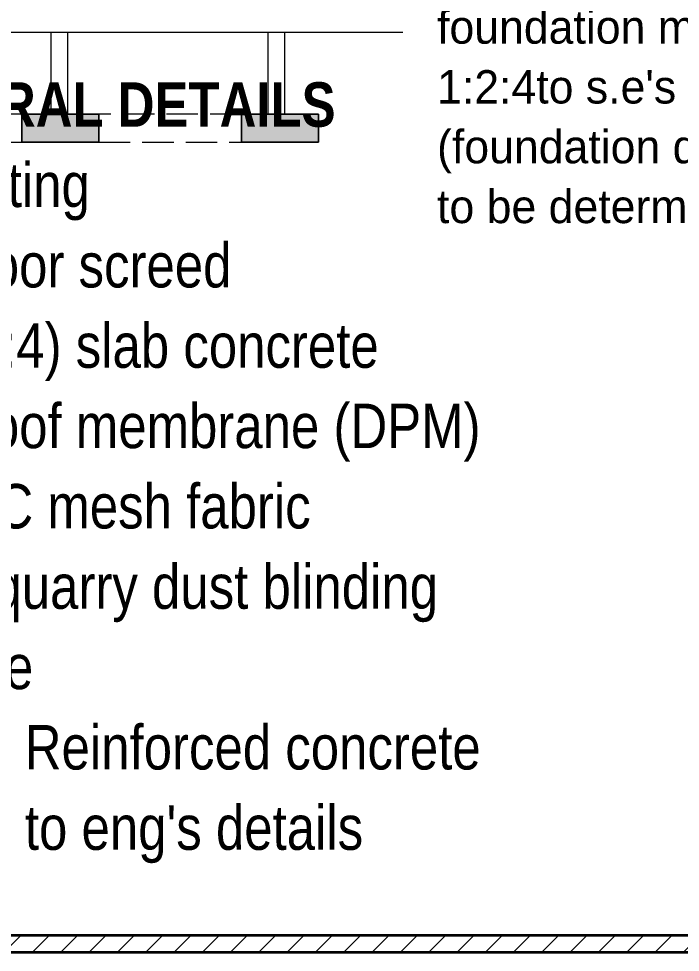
# Model space of a CAD drawing. Header units: millimetres. Extents: x 102766 to 172228, y -127504 to -81044.
# Drawn here: x 134821 to 140773, y -127504 to -119105 of the extents above; entities that cross this region are included whole.
import ezdxf

# ---------------------------------------------------------------- set-up
doc = ezdxf.new("R2010")
doc.units = ezdxf.units.MM
doc.header["$MEASUREMENT"] = 0
doc.linetypes.add('Hidden Line', pattern=[391.222223, 282.222223, -109])
for name, color, linetype, lineweight in [('2D Drafting - General_Pen_No__1', 7, 'Continuous', 13), ('2D Drafting - General_Pen_No__20', 1, 'Continuous', 0), ('Annotation - Text_Pen_No__1', 7, 'Continuous', 13), ('Structural - Bearing_Pen_No__1', 7, 'Continuous', 13), ('Structural - Bearing_Pen_No__27', 7, 'Continuous', 35)]:
    doc.layers.add(name, color=color, linetype=linetype, lineweight=lineweight)
for name, color, linetype, lineweight, true_color in [('2D Drafting - General_Pen_No__105', 7, 'Continuous', 13, 0xcae6ff), ('2D Drafting - General_Pen_No__82', 7, 'Continuous', 20, 0xaaaaaa), ('Structural - Bearing_Pen_No__107', 7, 'Continuous', 13, 0xaaaaaa)]:
    doc.layers.add(name, color=color, linetype=linetype, lineweight=lineweight, true_color=true_color)
doc.layers.add('Structural - Bearing', color=7, linetype='Continuous')
doc.styles.add('GENERATED_STYLE_4', font='BOD_CR.TTF')
doc.linetypes.add('Break', pattern='A,0,[1,chri1.Shx,S=15.679026,R=0,X=0,Y=0],-1975.557214,0', length=1975.557214)

# ---------------------------------------------------------------- blocks, each defined once
blk = doc.blocks.new('Wall_78', base_point=(102765.9, -127503.7))
at = {"layer": 'Structural - Bearing_Pen_No__107', "linetype": 'Continuous'}
h = blk.add_hatch(dxfattribs=at)
h.set_pattern_fill('Masonry_Block', color=256, style=0, pattern_type=2)
h.set_pattern_definition([(45, (0, 0), (-127.27922, 127.27922), [])])
h.paths.add_polyline_path([(102765.9, -127503.7), (172228.2, -127503.7), (172078.2, -127353.7), (102915.9, -127353.7)])
at = {"layer": 'Structural - Bearing_Pen_No__27', "linetype": 'Continuous', "flags": 128}
for points in [[(172078.2, -127353.7), (102915.9, -127353.7)], [(102765.9, -127503.7), (172228.2, -127503.7)]]:
    blk.add_lwpolyline(points, dxfattribs=at)

msp = doc.modelspace()

# ---------------------------------------------------------------- hatches: boundary and pattern name
at = {"layer": '2D Drafting - General_Pen_No__82', "linetype": 'Continuous'}
for points in [[(134849.1, -120214.6), (135542, -120214.6), (135542, -119962.7), (134849.1, -119962.7)], [(136825.2, -120214.6), (137518.1, -120214.6), (137518.1, -119962.7), (136825.2, -119962.7)]]:
    msp.add_hatch(color=256, dxfattribs=at).paths.add_polyline_path(points)

# ---------------------------------------------------------------- linework, layer by layer
at = {"layer": '2D Drafting - General_Pen_No__1', "linetype": 'Hidden Line'}
for p, q in [((134849.1, -119962.7), (134359, -119962.7)), ((134849.1, -120214.6), (134849.1, -119962.7)), ((136825.2, -119962.7), (135542, -119962.7)), ((135542, -119962.7), (135542, -120214.6)), ((136825.2, -120214.6), (136825.2, -119962.7)), ((134359, -120214.6), (134849.1, -120214.6)), ((135542, -120214.6), (136825.2, -120214.6))]:
    msp.add_line(p, q, dxfattribs=at)
at = {"layer": '2D Drafting - General_Pen_No__1', "linetype": 'Continuous'}
for p, q in [((134849.1, -119962.7), (135542, -119962.7)), ((134849.1, -120214.6), (134849.1, -119962.7)), ((135542, -119962.7), (135542, -120214.6)), ((136825.2, -119962.7), (137518.1, -119962.7)), ((136825.2, -120214.6), (136825.2, -119962.7)), ((137518.1, -119962.7), (137518.1, -120214.6)), ((135542, -120214.6), (134849.1, -120214.6)), ((137518.1, -120214.6), (136825.2, -120214.6))]:
    msp.add_line(p, q, dxfattribs=at)
at = {"layer": '2D Drafting - General_Pen_No__105', "linetype": 'Continuous', "flags": 128}
for points in [[(134849.1, -120214.6), (135542, -120214.6), (135542, -119962.7), (134849.1, -119962.7)], [(136825.2, -120214.6), (137518.1, -120214.6), (137518.1, -119962.7), (136825.2, -119962.7)]]:
    msp.add_lwpolyline(points, close=True, dxfattribs=at)
at = {"layer": '2D Drafting - General_Pen_No__20', "linetype": 'Continuous'}
msp.add_line((172228.2, -127503.7), (102765.9, -127503.7), dxfattribs=at)
at = {"layer": 'Structural - Bearing_Pen_No__1', "linetype": 'Break'}
msp.add_line((128165, -119224.9), (138276.6, -119224.9), dxfattribs=at)
at = {"layer": 'Structural - Bearing_Pen_No__1', "linetype": 'Continuous'}
for p, q in [((135114.7, -119962.7), (135114.7, -119224.9)), ((135264.7, -119962.7), (135264.7, -119224.9)), ((137064.9, -119962.7), (137064.9, -119224.9)), ((137214.9, -119962.7), (137214.9, -119224.9))]:
    msp.add_line(p, q, dxfattribs=at)

# ---------------------------------------------------------------- block references
at = {"layer": 'Structural - Bearing'}
msp.add_blockref('Wall_78', (102765.9, -127503.7), dxfattribs=at)

# ---------------------------------------------------------------- texts
at = {"layer": 'Annotation - Text_Pen_No__1', "linetype": 'Continuous', "insert": (138584.7, -119763), "char_height": 300, "width": 5061.023, "attachment_point": 4, "line_spacing_factor": 1.075968, "style": 'GENERATED_STYLE_4'}
msp.add_mtext("{Reinforced conc. strip foundation mix\\P1:2:4to s.e's details (foundation depth\\Pto be determined onsite.)}", dxfattribs=at)
at = {"layer": 'Annotation - Text_Pen_No__1', "linetype": 'Continuous', "insert": (131488.9, -123189.7), "char_height": 400, "attachment_point": 4, "line_spacing_factor": 1.08388, "style": 'GENERATED_STYLE_4'}
msp.add_mtext("\\A1;{\\fBodoni MT Condensed|b1|i0|c0|p18;SUBSTRUCTURAL DETAILS\\P\\fBodoni MT Condensed|b0|i0|c0|p18;100x20mm  skirting\\P40mm thk c/s floor screed\\P100mm thk (1:2:4) slab concrete\\P1000g damp proof membrane (DPM)\\Pclass A142  BRC mesh fabric\\P50mm murrum/quarry dust blinding\\P250mm hardcore\\P600x200mm thk Reinforced concrete\\P strip foundation to eng's details}", dxfattribs=at)

doc.saveas('drawing.dxf')
